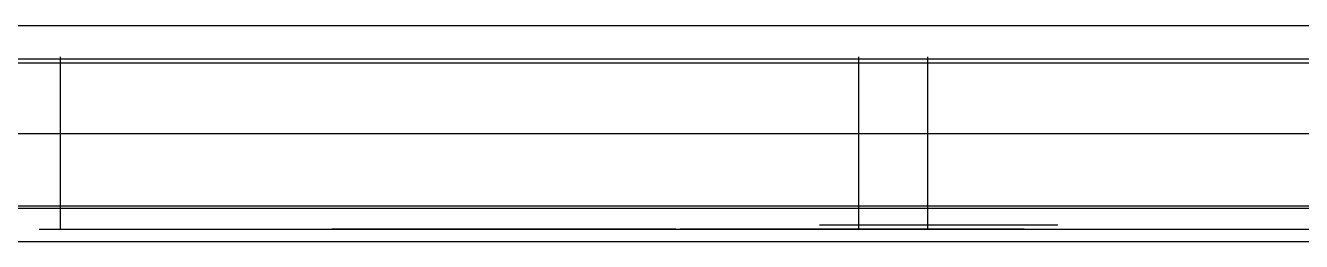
# Model space of a CAD drawing. Header units: metres. Extents: x 38 to 12325, y 28 to 132.
# Drawn here: x 1028 to 1642, y 28 to 132 of the extents above; entities that cross this region are included whole.
import ezdxf

# ---------------------------------------------------------------- set-up
doc = ezdxf.new("R2010")
doc.units = ezdxf.units.M
for name, color, linetype in [('RBAR-T12-C2', 3, 'Continuous'), ('RBAR-T12-D', 3, 'Continuous'), ('RBAR-T16-E', 4, 'Continuous'), ('RBAR-T20-I', 5, 'Continuous'), ('RBAR-T20-I1', 5, 'Continuous'), ('RBAR-T8-A', 1, 'Continuous'), ('RBAR-T8-A1', 1, 'Continuous'), ('RBAR-T8-B', 1, 'Continuous'), ('RBAR-T8-B1', 1, 'Continuous'), ('RBAR-T8-G', 1, 'Continuous')]:
    doc.layers.add(name, color=color, linetype=linetype)

msp = doc.modelspace()

# ---------------------------------------------------------------- linework, layer by layer
at = {"layer": 'RBAR-T12-C2'}
for points in [[(53.2, 114.1, 274.7), (8853.2, 114.1, 274.7)], [(89.5, 116, 640.9), (8889.5, 116, 640.9)], [(53.2, 45.2, 91.6), (8853.2, 45.2, 91.6)], [(89.5, 44, 457.8), (8889.5, 44, 457.8)]]:
    msp.add_polyline3d(points, dxfattribs=at)
at = {"layer": 'RBAR-T12-D'}
for points in [[(1410, 36, 36), (1410, 36, 614.8), (1410.5, 36, 619.5), (1411.9, 36, 624.1), (1414.1, 36, 628.3), (1417.1, 36, 632), (1420.8, 36, 635), (1425, 36, 637.3), (1429.6, 36, 638.7), (1434.4, 36, 639.2), (1500.4, 36, 639.2), (1505.1, 36, 638.7), (1509.7, 36, 637.3), (1513.9, 36, 635), (1517.6, 36, 632), (1520.6, 36, 628.3), (1522.9, 36, 624.1), (1524.3, 36, 619.5), (1524.7, 36, 614.8), (1524.7, 36, 36)], [(1410, 36, 787.6), (1410, 36, 1366.4), (1410.5, 36, 1371.2), (1411.9, 36, 1375.7), (1414.1, 36, 1379.9), (1417.1, 36, 1383.6), (1420.8, 36, 1386.7), (1425, 36, 1388.9), (1429.6, 36, 1390.3), (1434.4, 36, 1390.8), (1500.4, 36, 1390.8), (1505.1, 36, 1390.3), (1509.7, 36, 1388.9), (1513.9, 36, 1386.7), (1517.6, 36, 1383.6), (1520.6, 36, 1379.9), (1522.9, 36, 1375.7), (1524.3, 36, 1371.2), (1524.7, 36, 1366.4), (1524.7, 36, 787.6)]]:
    msp.add_polyline3d(points, dxfattribs=at)
at = {"layer": 'RBAR-T16-E'}
for points in [[(38, 132, 1098.8), (8838, 132, 1098.8)], [(193, 80, 1831.2), (8993, 80, 1831.2)], [(38, 28, 366.2), (8838, 28, 366.2)]]:
    msp.add_polyline3d(points, dxfattribs=at)
at = {"layer": 'RBAR-T20-I'}
msp.add_polyline3d([(40, 28, 1615.6), (1170.6, 28, 1615.6), (1177.7, 28, 1615.2), (1184.7, 28, 1614.1), (1191.6, 28, 1612.3), (1648.6, 28, 1468.2), (1655.5, 28, 1466.4), (1662.6, 28, 1465.4), (1669.7, 28, 1465), (9017.2, 28, 1465)], dxfattribs=at)
at = {"layer": 'RBAR-T20-I1'}
msp.add_polyline3d([(40, 132, 1703.2), (1177.2, 132, 1703.2), (1184.3, 132, 1702.9), (1191.4, 132, 1701.8), (1198.3, 132, 1700), (1933.2, 132, 1468.2), (1940.1, 132, 1466.4), (1947.2, 132, 1465.4), (1954.3, 132, 1465), (9803.7, 132, 1465)], dxfattribs=at)
at = {"layer": 'RBAR-T8-A'}
for points in [[(1128, 34, 34), (1128, 34, 634)], [(1128, 34, 788), (1128, 34, 1388)], [(1128, 34, 1542), (1128, 34, 2142)], [(1128, 34, 2296), (1128, 34, 2896)], [(1378.7, 34, 34), (1378.7, 34, 634)], [(1378.7, 34, 788), (1378.7, 34, 1388)], [(1378.7, 34, 1542), (1378.7, 34, 2142)], [(1378.7, 34, 2296), (1378.7, 34, 2896)], [(1629.3, 34, 34), (1629.3, 34, 634)], [(1629.3, 34, 788), (1629.3, 34, 1388)], [(1629.3, 34, 1542), (1629.3, 34, 2142)], [(1629.3, 34, 2296), (1629.3, 34, 2896)]]:
    msp.add_polyline3d(points, dxfattribs=at)
at = {"layer": 'RBAR-T8-A1'}
for points in [[(1128, 34, 34), (1128, 34, 659)], [(1128, 34, 779.7), (1128, 34, 1404.7)], [(1128, 34, 1525.3), (1128, 34, 2150.3)], [(1128, 34, 2271), (1128, 34, 2896)], [(1378.7, 34, 34), (1378.7, 34, 659)], [(1378.7, 34, 779.7), (1378.7, 34, 1404.7)], [(1378.7, 34, 1525.3), (1378.7, 34, 2150.3)], [(1378.7, 34, 2271), (1378.7, 34, 2896)], [(1629.3, 34, 34), (1629.3, 34, 659)], [(1629.3, 34, 779.7), (1629.3, 34, 1404.7)], [(1629.3, 34, 1525.3), (1629.3, 34, 2150.3)], [(1629.3, 34, 2271), (1629.3, 34, 2896)]]:
    msp.add_polyline3d(points, dxfattribs=at)
at = {"layer": 'RBAR-T8-B'}
for points in [[(1034, 34, 34), (1034, 34, 409.7), (1034.3, 34, 412.8), (1035.2, 34, 415.8), (1036.7, 34, 418.5), (1038.6, 34, 420.9), (1041, 34, 422.9), (1043.8, 34, 424.4), (1046.7, 34, 425.3), (1049.8, 34, 425.6), (1148.7, 34, 425.6), (1151.8, 34, 425.3), (1154.8, 34, 424.4), (1157.5, 34, 422.9), (1159.9, 34, 420.9), (1161.9, 34, 418.5), (1163.3, 34, 415.8), (1164.2, 34, 412.8), (1164.5, 34, 409.7), (1164.5, 34, 34)], [(1034, 34, 528.1), (1034, 34, 903.8), (1034.3, 34, 906.9), (1035.2, 34, 909.9), (1036.7, 34, 912.6), (1038.6, 34, 915), (1041, 34, 917), (1043.8, 34, 918.5), (1046.7, 34, 919.4), (1049.8, 34, 919.7), (1148.7, 34, 919.7), (1151.8, 34, 919.4), (1154.8, 34, 918.5), (1157.5, 34, 917), (1159.9, 34, 915), (1161.9, 34, 912.6), (1163.3, 34, 909.9), (1164.2, 34, 906.9), (1164.5, 34, 903.8), (1164.5, 34, 528.1)], [(1034, 34, 1022.2), (1034, 34, 1397.9), (1034.3, 34, 1401), (1035.2, 34, 1404), (1036.7, 34, 1406.7), (1038.6, 34, 1409.1), (1041, 34, 1411.1), (1043.8, 34, 1412.5), (1046.7, 34, 1413.4), (1049.8, 34, 1413.7), (1148.7, 34, 1413.7), (1151.8, 34, 1413.4), (1154.8, 34, 1412.5), (1157.5, 34, 1411.1), (1159.9, 34, 1409.1), (1161.9, 34, 1406.7), (1163.3, 34, 1404), (1164.2, 34, 1401), (1164.5, 34, 1397.9), (1164.5, 34, 1022.2)], [(1034, 34, 1516.3), (1034, 34, 1892), (1034.3, 34, 1895.1), (1035.2, 34, 1898.1), (1036.7, 34, 1900.8), (1038.6, 34, 1903.2), (1041, 34, 1905.2), (1043.8, 34, 1906.6), (1046.7, 34, 1907.5), (1049.8, 34, 1907.8), (1148.7, 34, 1907.8), (1151.8, 34, 1907.5), (1154.8, 34, 1906.6), (1157.5, 34, 1905.2), (1159.9, 34, 1903.2), (1161.9, 34, 1900.8), (1163.3, 34, 1898.1), (1164.2, 34, 1895.1), (1164.5, 34, 1892), (1164.5, 34, 1516.3)], [(1088.4, 34, 2010.3), (1088.4, 34, 2386.1), (1088.7, 34, 2389.2), (1089.6, 34, 2392.1), (1091.1, 34, 2394.9), (1093.1, 34, 2397.3), (1095.5, 34, 2399.2), (1098.2, 34, 2400.7), (1101.2, 34, 2401.6), (1104.2, 34, 2401.9), (1203.1, 34, 2401.9), (1206.2, 34, 2401.6), (1209.2, 34, 2400.7), (1211.9, 34, 2399.2), (1214.3, 34, 2397.3), (1216.3, 34, 2394.9), (1217.7, 34, 2392.1), (1218.6, 34, 2389.2), (1218.9, 34, 2386.1), (1218.9, 34, 2010.3)], [(1088.4, 34, 2504.4), (1088.4, 34, 2880.2), (1088.7, 34, 2883.3), (1089.6, 34, 2886.2), (1091.1, 34, 2889), (1093.1, 34, 2891.4), (1095.5, 34, 2893.3), (1098.2, 34, 2894.8), (1101.2, 34, 2895.7), (1104.2, 34, 2896), (1203.1, 34, 2896), (1206.2, 34, 2895.7), (1209.2, 34, 2894.8), (1211.9, 34, 2893.3), (1214.3, 34, 2891.4), (1216.3, 34, 2889), (1217.7, 34, 2886.2), (1218.6, 34, 2883.3), (1218.9, 34, 2880.2), (1218.9, 34, 2504.4)], [(1222, 34, 34), (1222, 34, 409.7), (1222.3, 34, 412.8), (1223.2, 34, 415.8), (1224.7, 34, 418.5), (1226.6, 34, 420.9), (1229, 34, 422.9), (1231.8, 34, 424.4), (1234.7, 34, 425.3), (1237.8, 34, 425.6), (1336.7, 34, 425.6), (1339.8, 34, 425.3), (1342.8, 34, 424.4), (1345.5, 34, 422.9), (1347.9, 34, 420.9), (1349.9, 34, 418.5), (1351.3, 34, 415.8), (1352.2, 34, 412.8), (1352.5, 34, 409.7), (1352.5, 34, 34)], [(1222, 34, 528.1), (1222, 34, 903.8), (1222.3, 34, 906.9), (1223.2, 34, 909.9), (1224.7, 34, 912.6), (1226.6, 34, 915), (1229, 34, 917), (1231.8, 34, 918.5), (1234.7, 34, 919.4), (1237.8, 34, 919.7), (1336.7, 34, 919.7), (1339.8, 34, 919.4), (1342.8, 34, 918.5), (1345.5, 34, 917), (1347.9, 34, 915), (1349.9, 34, 912.6), (1351.3, 34, 909.9), (1352.2, 34, 906.9), (1352.5, 34, 903.8), (1352.5, 34, 528.1)], [(1222, 34, 1022.2), (1222, 34, 1397.9), (1222.3, 34, 1401), (1223.2, 34, 1404), (1224.7, 34, 1406.7), (1226.6, 34, 1409.1), (1229, 34, 1411.1), (1231.8, 34, 1412.5), (1234.7, 34, 1413.4), (1237.8, 34, 1413.7), (1336.7, 34, 1413.7), (1339.8, 34, 1413.4), (1342.8, 34, 1412.5), (1345.5, 34, 1411.1), (1347.9, 34, 1409.1), (1349.9, 34, 1406.7), (1351.3, 34, 1404), (1352.2, 34, 1401), (1352.5, 34, 1397.9), (1352.5, 34, 1022.2)], [(1222, 34, 1516.3), (1222, 34, 1892), (1222.3, 34, 1895.1), (1223.2, 34, 1898.1), (1224.7, 34, 1900.8), (1226.6, 34, 1903.2), (1229, 34, 1905.2), (1231.8, 34, 1906.6), (1234.7, 34, 1907.5), (1237.8, 34, 1907.8), (1336.7, 34, 1907.8), (1339.8, 34, 1907.5), (1342.8, 34, 1906.6), (1345.5, 34, 1905.2), (1347.9, 34, 1903.2), (1349.9, 34, 1900.8), (1351.3, 34, 1898.1), (1352.2, 34, 1895.1), (1352.5, 34, 1892), (1352.5, 34, 1516.3)], [(1286.3, 34, 2010.3), (1286.3, 34, 2386.1), (1286.6, 34, 2389.2), (1287.5, 34, 2392.1), (1289, 34, 2394.9), (1290.9, 34, 2397.3), (1293.3, 34, 2399.2), (1296.1, 34, 2400.7), (1299.1, 34, 2401.6), (1302.1, 34, 2401.9), (1401, 34, 2401.9), (1404.1, 34, 2401.6), (1407.1, 34, 2400.7), (1409.8, 34, 2399.2), (1412.2, 34, 2397.3), (1414.2, 34, 2394.9), (1415.6, 34, 2392.1), (1416.5, 34, 2389.2), (1416.8, 34, 2386.1), (1416.8, 34, 2010.3)], [(1286.3, 34, 2504.4), (1286.3, 34, 2880.2), (1286.6, 34, 2883.3), (1287.5, 34, 2886.2), (1289, 34, 2889), (1290.9, 34, 2891.4), (1293.3, 34, 2893.3), (1296.1, 34, 2894.8), (1299.1, 34, 2895.7), (1302.1, 34, 2896), (1401, 34, 2896), (1404.1, 34, 2895.7), (1407.1, 34, 2894.8), (1409.8, 34, 2893.3), (1412.2, 34, 2891.4), (1414.2, 34, 2889), (1415.6, 34, 2886.2), (1416.5, 34, 2883.3), (1416.8, 34, 2880.2), (1416.8, 34, 2504.4)], [(1410, 34, 34), (1410, 34, 409.7), (1410.3, 34, 412.8), (1411.2, 34, 415.8), (1412.7, 34, 418.5), (1414.6, 34, 420.9), (1417, 34, 422.9), (1419.8, 34, 424.4), (1422.7, 34, 425.3), (1425.8, 34, 425.6), (1524.7, 34, 425.6), (1527.8, 34, 425.3), (1530.8, 34, 424.4), (1533.5, 34, 422.9), (1535.9, 34, 420.9), (1537.9, 34, 418.5), (1539.3, 34, 415.8), (1540.2, 34, 412.8), (1540.5, 34, 409.7), (1540.5, 34, 34)], [(1410, 34, 528.1), (1410, 34, 903.8), (1410.3, 34, 906.9), (1411.2, 34, 909.9), (1412.7, 34, 912.6), (1414.6, 34, 915), (1417, 34, 917), (1419.8, 34, 918.5), (1422.7, 34, 919.4), (1425.8, 34, 919.7), (1524.7, 34, 919.7), (1527.8, 34, 919.4), (1530.8, 34, 918.5), (1533.5, 34, 917), (1535.9, 34, 915), (1537.9, 34, 912.6), (1539.3, 34, 909.9), (1540.2, 34, 906.9), (1540.5, 34, 903.8), (1540.5, 34, 528.1)], [(1410, 34, 1022.2), (1410, 34, 1397.9), (1410.3, 34, 1401), (1411.2, 34, 1404), (1412.7, 34, 1406.7), (1414.6, 34, 1409.1), (1417, 34, 1411.1), (1419.8, 34, 1412.5), (1422.7, 34, 1413.4), (1425.8, 34, 1413.7), (1524.7, 34, 1413.7), (1527.8, 34, 1413.4), (1530.8, 34, 1412.5), (1533.5, 34, 1411.1), (1535.9, 34, 1409.1), (1537.9, 34, 1406.7), (1539.3, 34, 1404), (1540.2, 34, 1401), (1540.5, 34, 1397.9), (1540.5, 34, 1022.2)], [(1410, 34, 1516.3), (1410, 34, 1892), (1410.3, 34, 1895.1), (1411.2, 34, 1898.1), (1412.7, 34, 1900.8), (1414.6, 34, 1903.2), (1417, 34, 1905.2), (1419.8, 34, 1906.6), (1422.7, 34, 1907.5), (1425.8, 34, 1907.8), (1524.7, 34, 1907.8), (1527.8, 34, 1907.5), (1530.8, 34, 1906.6), (1533.5, 34, 1905.2), (1535.9, 34, 1903.2), (1537.9, 34, 1900.8), (1539.3, 34, 1898.1), (1540.2, 34, 1895.1), (1540.5, 34, 1892), (1540.5, 34, 1516.3)], [(1484.2, 34, 2010.3), (1484.2, 34, 2386.1), (1484.5, 34, 2389.2), (1485.4, 34, 2392.1), (1486.9, 34, 2394.9), (1488.8, 34, 2397.3), (1491.2, 34, 2399.2), (1494, 34, 2400.7), (1496.9, 34, 2401.6), (1500, 34, 2401.9), (1598.9, 34, 2401.9), (1602, 34, 2401.6), (1605, 34, 2400.7), (1607.7, 34, 2399.2), (1610.1, 34, 2397.3), (1612.1, 34, 2394.9), (1613.5, 34, 2392.1), (1614.4, 34, 2389.2), (1614.7, 34, 2386.1), (1614.7, 34, 2010.3)], [(1484.2, 34, 2504.4), (1484.2, 34, 2880.2), (1484.5, 34, 2883.3), (1485.4, 34, 2886.2), (1486.9, 34, 2889), (1488.8, 34, 2891.4), (1491.2, 34, 2893.3), (1494, 34, 2894.8), (1496.9, 34, 2895.7), (1500, 34, 2896), (1598.9, 34, 2896), (1602, 34, 2895.7), (1605, 34, 2894.8), (1607.7, 34, 2893.3), (1610.1, 34, 2891.4), (1612.1, 34, 2889), (1613.5, 34, 2886.2), (1614.4, 34, 2883.3), (1614.7, 34, 2880.2), (1614.7, 34, 2504.4)], [(1598, 34, 34), (1598, 34, 409.7), (1598.3, 34, 412.8), (1599.2, 34, 415.8), (1600.7, 34, 418.5), (1602.6, 34, 420.9), (1605, 34, 422.9), (1607.8, 34, 424.4), (1610.7, 34, 425.3), (1613.8, 34, 425.6), (1712.7, 34, 425.6), (1715.8, 34, 425.3), (1718.8, 34, 424.4), (1721.5, 34, 422.9), (1723.9, 34, 420.9), (1725.9, 34, 418.5), (1727.3, 34, 415.8), (1728.2, 34, 412.8), (1728.5, 34, 409.7), (1728.5, 34, 34)], [(1598, 34, 528.1), (1598, 34, 903.8), (1598.3, 34, 906.9), (1599.2, 34, 909.9), (1600.7, 34, 912.6), (1602.6, 34, 915), (1605, 34, 917), (1607.8, 34, 918.5), (1610.7, 34, 919.4), (1613.8, 34, 919.7), (1712.7, 34, 919.7), (1715.8, 34, 919.4), (1718.8, 34, 918.5), (1721.5, 34, 917), (1723.9, 34, 915), (1725.9, 34, 912.6), (1727.3, 34, 909.9), (1728.2, 34, 906.9), (1728.5, 34, 903.8), (1728.5, 34, 528.1)], [(1598, 34, 1022.2), (1598, 34, 1397.9), (1598.3, 34, 1401), (1599.2, 34, 1404), (1600.7, 34, 1406.7), (1602.6, 34, 1409.1), (1605, 34, 1411.1), (1607.8, 34, 1412.5), (1610.7, 34, 1413.4), (1613.8, 34, 1413.7), (1712.7, 34, 1413.7), (1715.8, 34, 1413.4), (1718.8, 34, 1412.5), (1721.5, 34, 1411.1), (1723.9, 34, 1409.1), (1725.9, 34, 1406.7), (1727.3, 34, 1404), (1728.2, 34, 1401), (1728.5, 34, 1397.9), (1728.5, 34, 1022.2)], [(1598, 34, 1516.3), (1598, 34, 1892), (1598.3, 34, 1895.1), (1599.2, 34, 1898.1), (1600.7, 34, 1900.8), (1602.6, 34, 1903.2), (1605, 34, 1905.2), (1607.8, 34, 1906.6), (1610.7, 34, 1907.5), (1613.8, 34, 1907.8), (1712.7, 34, 1907.8), (1715.8, 34, 1907.5), (1718.8, 34, 1906.6), (1721.5, 34, 1905.2), (1723.9, 34, 1903.2), (1725.9, 34, 1900.8), (1727.3, 34, 1898.1), (1728.2, 34, 1895.1), (1728.5, 34, 1892), (1728.5, 34, 1516.3)]]:
    msp.add_polyline3d(points, dxfattribs=at)
at = {"layer": 'RBAR-T8-B1'}
for points in [[(1044.4, 34, 34), (1044.4, 34, 458.4), (1044.4, 34.3, 461.5), (1044.4, 35.2, 464.6), (1044.4, 36.7, 467.4), (1044.4, 38.7, 469.8), (1044.4, 41.2, 471.8), (1044.4, 44, 473.3), (1044.4, 47, 474.2), (1044.4, 50.2, 474.6), (1044.4, 100.7, 474.6), (1044.4, 103.8, 474.2), (1044.4, 106.9, 473.3), (1044.4, 109.7, 471.8), (1044.4, 112.1, 469.8), (1044.4, 114.1, 467.4), (1044.4, 115.6, 464.6), (1044.4, 116.5, 461.5), (1044.4, 116.9, 458.4), (1044.4, 116.9, 34)], [(1044.4, 34, 639.4), (1044.4, 34, 1063.7), (1044.4, 34.3, 1066.9), (1044.4, 35.2, 1069.9), (1044.4, 36.7, 1072.7), (1044.4, 38.7, 1075.2), (1044.4, 41.2, 1077.2), (1044.4, 44, 1078.7), (1044.4, 47, 1079.6), (1044.4, 50.2, 1079.9), (1044.4, 100.7, 1079.9), (1044.4, 103.8, 1079.6), (1044.4, 106.9, 1078.7), (1044.4, 109.7, 1077.2), (1044.4, 112.1, 1075.2), (1044.4, 114.1, 1072.7), (1044.4, 115.6, 1069.9), (1044.4, 116.5, 1066.9), (1044.4, 116.9, 1063.7), (1044.4, 116.9, 639.4)], [(1044.4, 34, 1244.7), (1044.4, 34, 1669.1), (1044.4, 34.3, 1672.3), (1044.4, 35.2, 1675.3), (1044.4, 36.7, 1678.1), (1044.4, 38.7, 1680.5), (1044.4, 41.2, 1682.6), (1044.4, 44, 1684), (1044.4, 47, 1685), (1044.4, 50.2, 1685.3), (1044.4, 100.7, 1685.3), (1044.4, 103.8, 1685), (1044.4, 106.9, 1684), (1044.4, 109.7, 1682.6), (1044.4, 112.1, 1680.5), (1044.4, 114.1, 1678.1), (1044.4, 115.6, 1675.3), (1044.4, 116.5, 1672.3), (1044.4, 116.9, 1669.1), (1044.4, 116.9, 1244.7)], [(1044.4, 34, 1850.1), (1044.4, 34, 2274.5), (1044.4, 34.3, 2277.6), (1044.4, 35.2, 2280.7), (1044.4, 36.7, 2283.5), (1044.4, 38.7, 2285.9), (1044.4, 41.2, 2287.9), (1044.4, 44, 2289.4), (1044.4, 47, 2290.3), (1044.4, 50.2, 2290.6), (1044.4, 100.7, 2290.6), (1044.4, 103.8, 2290.3), (1044.4, 106.9, 2289.4), (1044.4, 109.7, 2287.9), (1044.4, 112.1, 2285.9), (1044.4, 114.1, 2283.5), (1044.4, 115.6, 2280.7), (1044.4, 116.5, 2277.6), (1044.4, 116.9, 2274.5), (1044.4, 116.9, 1850.1)], [(1044.4, 34, 2455.4), (1044.4, 34, 2879.8), (1044.4, 34.3, 2883), (1044.4, 35.2, 2886), (1044.4, 36.7, 2888.8), (1044.4, 38.7, 2891.3), (1044.4, 41.2, 2893.3), (1044.4, 44, 2894.8), (1044.4, 47, 2895.7), (1044.4, 50.2, 2896), (1044.4, 100.7, 2896), (1044.4, 103.8, 2895.7), (1044.4, 106.9, 2894.8), (1044.4, 109.7, 2893.3), (1044.4, 112.1, 2891.3), (1044.4, 114.1, 2888.8), (1044.4, 115.6, 2886), (1044.4, 116.5, 2883), (1044.4, 116.9, 2879.8), (1044.4, 116.9, 2455.4)], [(1428.9, 34, 1961.7), (1428.9, 34, 2386.1), (1428.9, 34.3, 2389.2), (1428.9, 35.2, 2392.3), (1428.9, 36.7, 2395), (1428.9, 38.7, 2397.5), (1428.9, 41.2, 2399.5), (1428.9, 44, 2401), (1428.9, 47, 2401.9), (1428.9, 50.2, 2402.2), (1428.9, 100.7, 2402.2), (1428.9, 103.8, 2401.9), (1428.9, 106.9, 2401), (1428.9, 109.7, 2399.5), (1428.9, 112.1, 2397.5), (1428.9, 114.1, 2395), (1428.9, 115.6, 2392.3), (1428.9, 116.5, 2389.2), (1428.9, 116.9, 2386.1), (1428.9, 116.9, 1961.7)], [(1462.2, 34, 34), (1462.2, 34, 458.4), (1462.2, 34.3, 461.5), (1462.2, 35.2, 464.6), (1462.2, 36.7, 467.4), (1462.2, 38.7, 469.8), (1462.2, 41.2, 471.8), (1462.2, 44, 473.3), (1462.2, 47, 474.2), (1462.2, 50.2, 474.6), (1462.2, 100.7, 474.6), (1462.2, 103.8, 474.2), (1462.2, 106.9, 473.3), (1462.2, 109.7, 471.8), (1462.2, 112.1, 469.8), (1462.2, 114.1, 467.4), (1462.2, 115.6, 464.6), (1462.2, 116.5, 461.5), (1462.2, 116.9, 458.4), (1462.2, 116.9, 34)], [(1462.2, 34, 639.4), (1462.2, 34, 1063.7), (1462.2, 34.3, 1066.9), (1462.2, 35.2, 1069.9), (1462.2, 36.7, 1072.7), (1462.2, 38.7, 1075.2), (1462.2, 41.2, 1077.2), (1462.2, 44, 1078.7), (1462.2, 47, 1079.6), (1462.2, 50.2, 1079.9), (1462.2, 100.7, 1079.9), (1462.2, 103.8, 1079.6), (1462.2, 106.9, 1078.7), (1462.2, 109.7, 1077.2), (1462.2, 112.1, 1075.2), (1462.2, 114.1, 1072.7), (1462.2, 115.6, 1069.9), (1462.2, 116.5, 1066.9), (1462.2, 116.9, 1063.7), (1462.2, 116.9, 639.4)], [(1462.2, 34, 1244.7), (1462.2, 34, 1669.1), (1462.2, 34.3, 1672.3), (1462.2, 35.2, 1675.3), (1462.2, 36.7, 1678.1), (1462.2, 38.7, 1680.5), (1462.2, 41.2, 1682.6), (1462.2, 44, 1684), (1462.2, 47, 1685), (1462.2, 50.2, 1685.3), (1462.2, 100.7, 1685.3), (1462.2, 103.8, 1685), (1462.2, 106.9, 1684), (1462.2, 109.7, 1682.6), (1462.2, 112.1, 1680.5), (1462.2, 114.1, 1678.1), (1462.2, 115.6, 1675.3), (1462.2, 116.5, 1672.3), (1462.2, 116.9, 1669.1), (1462.2, 116.9, 1244.7)], [(1462.2, 34, 1850.1), (1462.2, 34, 2274.5), (1462.2, 34.3, 2277.6), (1462.2, 35.2, 2280.7), (1462.2, 36.7, 2283.5), (1462.2, 38.7, 2285.9), (1462.2, 41.2, 2287.9), (1462.2, 44, 2289.4), (1462.2, 47, 2290.3), (1462.2, 50.2, 2290.6), (1462.2, 100.7, 2290.6), (1462.2, 103.8, 2290.3), (1462.2, 106.9, 2289.4), (1462.2, 109.7, 2287.9), (1462.2, 112.1, 2285.9), (1462.2, 114.1, 2283.5), (1462.2, 115.6, 2280.7), (1462.2, 116.5, 2277.6), (1462.2, 116.9, 2274.5), (1462.2, 116.9, 1850.1)], [(1462.2, 34, 2455.4), (1462.2, 34, 2879.8), (1462.2, 34.3, 2883), (1462.2, 35.2, 2886), (1462.2, 36.7, 2888.8), (1462.2, 38.7, 2891.3), (1462.2, 41.2, 2893.3), (1462.2, 44, 2894.8), (1462.2, 47, 2895.7), (1462.2, 50.2, 2896), (1462.2, 100.7, 2896), (1462.2, 103.8, 2895.7), (1462.2, 106.9, 2894.8), (1462.2, 109.7, 2893.3), (1462.2, 112.1, 2891.3), (1462.2, 114.1, 2888.8), (1462.2, 115.6, 2886), (1462.2, 116.5, 2883), (1462.2, 116.9, 2879.8), (1462.2, 116.9, 2455.4)]]:
    msp.add_polyline3d(points, dxfattribs=at)
at = {"layer": 'RBAR-T8-G'}
for points in [[(1340.7, 34, 347), (1340.7, 34, 418.6), (1340.4, 34, 421.8), (1339.5, 34, 424.9), (1338, 34, 427.7), (1335.9, 34, 430.2), (1333.4, 34, 432.2), (1330.6, 34, 433.7), (1327.5, 34, 434.7), (1324.3, 34, 435), (1191.4, 34, 435), (1188.2, 34, 434.7), (1185.1, 34, 433.7), (1182.3, 34, 432.2), (1179.8, 34, 430.2), (1177.8, 34, 427.7), (1176.2, 34, 424.9), (1175.3, 34, 421.8), (1175, 34, 418.6), (1175, 34, 50.4), (1175.3, 34, 47.2), (1176.2, 34, 44.1), (1177.8, 34, 41.3), (1179.8, 34, 38.8), (1182.3, 34, 36.8), (1185.1, 34, 35.2), (1188.2, 34, 34.3), (1191.4, 34, 34), (1298.8, 34, 34), (1302, 34, 34.3), (1305, 34, 35.2), (1307.9, 34, 36.8), (1310.3, 34, 38.8), (1312.4, 34, 41.3), (1313.9, 34, 44.1), (1314.8, 34, 47.2), (1315.1, 34, 50.4), (1315.1, 34, 367.5)], [(1340.7, 34, 839.2), (1340.7, 34, 910.8), (1340.4, 34, 914), (1339.5, 34, 917.1), (1338, 34, 919.9), (1335.9, 34, 922.4), (1333.4, 34, 924.4), (1330.6, 34, 925.9), (1327.5, 34, 926.9), (1324.3, 34, 927.2), (1191.4, 34, 927.2), (1188.2, 34, 926.9), (1185.1, 34, 925.9), (1182.3, 34, 924.4), (1179.8, 34, 922.4), (1177.8, 34, 919.9), (1176.2, 34, 917.1), (1175.3, 34, 914), (1175, 34, 910.8), (1175, 34, 542.6), (1175.3, 34, 539.4), (1176.2, 34, 536.3), (1177.8, 34, 533.5), (1179.8, 34, 531), (1182.3, 34, 529), (1185.1, 34, 527.5), (1188.2, 34, 526.5), (1191.4, 34, 526.2), (1298.8, 34, 526.2), (1302, 34, 526.5), (1305, 34, 527.5), (1307.9, 34, 529), (1310.3, 34, 531), (1312.4, 34, 533.5), (1313.9, 34, 536.3), (1314.8, 34, 539.4), (1315.1, 34, 542.6), (1315.1, 34, 859.7)], [(1340.7, 34, 1331.4), (1340.7, 34, 1403), (1340.4, 34, 1406.2), (1339.5, 34, 1409.3), (1338, 34, 1412.1), (1335.9, 34, 1414.6), (1333.4, 34, 1416.6), (1330.6, 34, 1418.1), (1327.5, 34, 1419.1), (1324.3, 34, 1419.4), (1191.4, 34, 1419.4), (1188.2, 34, 1419.1), (1185.1, 34, 1418.1), (1182.3, 34, 1416.6), (1179.8, 34, 1414.6), (1177.8, 34, 1412.1), (1176.2, 34, 1409.3), (1175.3, 34, 1406.2), (1175, 34, 1403), (1175, 34, 1034.8), (1175.3, 34, 1031.6), (1176.2, 34, 1028.5), (1177.8, 34, 1025.7), (1179.8, 34, 1023.2), (1182.3, 34, 1021.2), (1185.1, 34, 1019.7), (1188.2, 34, 1018.7), (1191.4, 34, 1018.4), (1298.8, 34, 1018.4), (1302, 34, 1018.7), (1305, 34, 1019.7), (1307.9, 34, 1021.2), (1310.3, 34, 1023.2), (1312.4, 34, 1025.7), (1313.9, 34, 1028.5), (1314.8, 34, 1031.6), (1315.1, 34, 1034.8), (1315.1, 34, 1351.9)], [(1508.6, 34, 1823.6), (1508.6, 34, 1895.2), (1508.3, 34, 1898.4), (1507.3, 34, 1901.5), (1505.8, 34, 1904.3), (1503.8, 34, 1906.8), (1501.3, 34, 1908.8), (1498.5, 34, 1910.3), (1495.4, 34, 1911.3), (1492.2, 34, 1911.6), (1359.2, 34, 1911.6), (1356, 34, 1911.3), (1353, 34, 1910.3), (1350.1, 34, 1908.8), (1347.7, 34, 1906.8), (1345.6, 34, 1904.3), (1344.1, 34, 1901.5), (1343.2, 34, 1898.4), (1342.9, 34, 1895.2), (1342.9, 34, 1527), (1343.2, 34, 1523.8), (1344.1, 34, 1520.7), (1345.6, 34, 1517.9), (1347.7, 34, 1515.4), (1350.1, 34, 1513.4), (1353, 34, 1511.9), (1356, 34, 1510.9), (1359.2, 34, 1510.6), (1466.6, 34, 1510.6), (1469.8, 34, 1510.9), (1472.9, 34, 1511.9), (1475.7, 34, 1513.4), (1478.2, 34, 1515.4), (1480.2, 34, 1517.9), (1481.7, 34, 1520.7), (1482.7, 34, 1523.8), (1483, 34, 1527), (1483, 34, 1844.1)], [(1508.6, 34, 2315.8), (1508.6, 34, 2387.4), (1508.3, 34, 2390.6), (1507.3, 34, 2393.7), (1505.8, 34, 2396.5), (1503.8, 34, 2399), (1501.3, 34, 2401), (1498.5, 34, 2402.5), (1495.4, 34, 2403.5), (1492.2, 34, 2403.8), (1359.2, 34, 2403.8), (1356, 34, 2403.5), (1353, 34, 2402.5), (1350.1, 34, 2401), (1347.7, 34, 2399), (1345.6, 34, 2396.5), (1344.1, 34, 2393.7), (1343.2, 34, 2390.6), (1342.9, 34, 2387.4), (1342.9, 34, 2019.2), (1343.2, 34, 2016), (1344.1, 34, 2012.9), (1345.6, 34, 2010.1), (1347.7, 34, 2007.6), (1350.1, 34, 2005.6), (1353, 34, 2004.1), (1356, 34, 2003.1), (1359.2, 34, 2002.8), (1466.6, 34, 2002.8), (1469.8, 34, 2003.1), (1472.9, 34, 2004.1), (1475.7, 34, 2005.6), (1478.2, 34, 2007.6), (1480.2, 34, 2010.1), (1481.7, 34, 2012.9), (1482.7, 34, 2016), (1483, 34, 2019.2), (1483, 34, 2336.3)], [(1508.6, 34, 2808), (1508.6, 34, 2879.6), (1508.3, 34, 2882.8), (1507.3, 34, 2885.9), (1505.8, 34, 2888.7), (1503.8, 34, 2891.2), (1501.3, 34, 2893.2), (1498.5, 34, 2894.8), (1495.4, 34, 2895.7), (1492.2, 34, 2896), (1359.2, 34, 2896), (1356, 34, 2895.7), (1353, 34, 2894.8), (1350.1, 34, 2893.2), (1347.7, 34, 2891.2), (1345.6, 34, 2888.7), (1344.1, 34, 2885.9), (1343.2, 34, 2882.8), (1342.9, 34, 2879.6), (1342.9, 34, 2511.4), (1343.2, 34, 2508.2), (1344.1, 34, 2505.1), (1345.6, 34, 2502.3), (1347.7, 34, 2499.8), (1350.1, 34, 2497.8), (1353, 34, 2496.3), (1356, 34, 2495.3), (1359.2, 34, 2495), (1466.6, 34, 2495), (1469.8, 34, 2495.3), (1472.9, 34, 2496.3), (1475.7, 34, 2497.8), (1478.2, 34, 2499.8), (1480.2, 34, 2502.3), (1481.7, 34, 2505.1), (1482.7, 34, 2508.2), (1483, 34, 2511.4), (1483, 34, 2828.5)]]:
    msp.add_polyline3d(points, dxfattribs=at)

doc.saveas('drawing.dxf')
